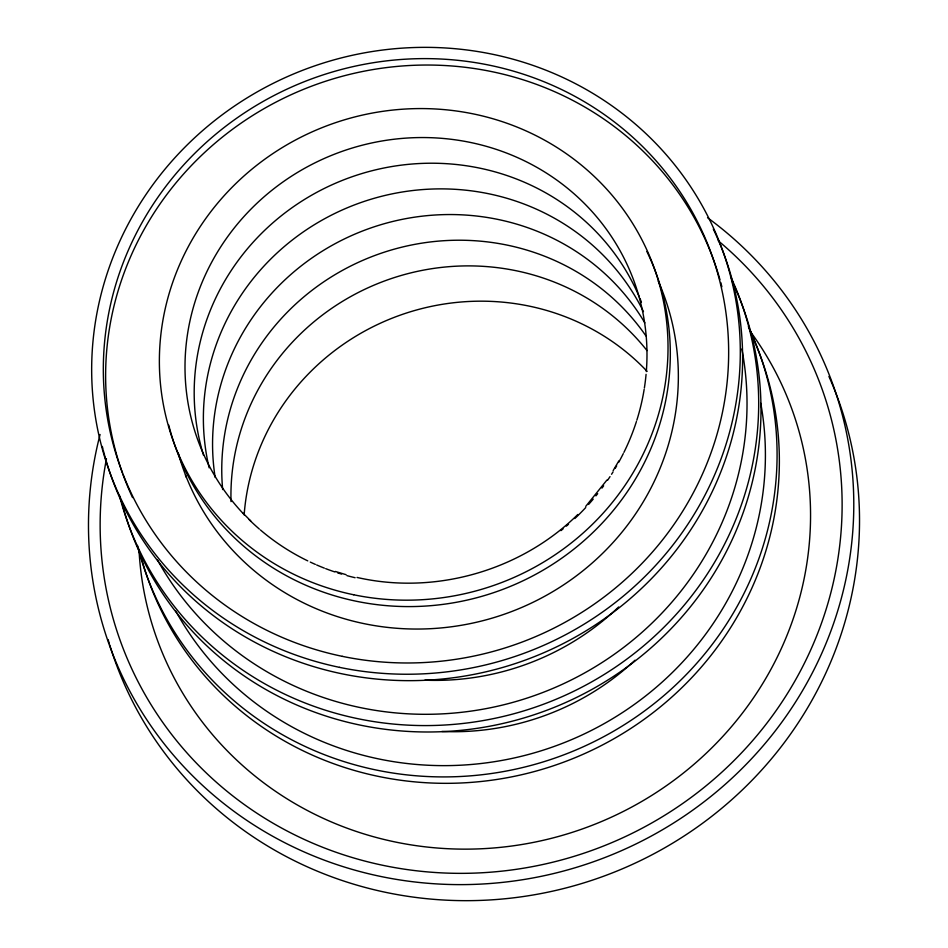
<?xml version="1.0" encoding="UTF-8"?>
<svg xmlns="http://www.w3.org/2000/svg" width="948" height="948" viewBox="0 0 948 948"><rect width="100%" height="100%" fill="white"/><g stroke="black" fill="none" stroke-linecap="round" stroke-linejoin="round"><path stroke-width="1.42" d="M613.131 470.623L618.819 460.953M606.957 480.02L585.734 506.386M577.818 514.491C520.879 570.625 435.061 595.308 357.052 577.439M335.355 571.454L346.115 574.701M242.996 513.141L250.746 520.938M741.834 348.994A314.167 300.599 -19.7 0 1 536.331 694.908A314.167 300.599 -19.7 0 1 157.321 559.628M730.576 276.508A325.899 311.821 -19.7 0 1 539.519 705.691A325.899 311.821 -19.7 0 1 119.412 495.413M731.69 280.407A325.899 311.821 -19.7 0 1 544.543 711.107A325.899 311.821 -19.7 0 1 122.41 504.526M618.641 606.969A255.557 244.525 -19.7 0 1 424.882 680.178M243.446 513.84A232.118 222.093 -19.7 0 1 342.133 151.348A232.118 222.093 -19.7 0 1 646.311 371.604M646.074 374.341A232.118 222.093 -19.7 0 1 644.379 387.981M644.166 389.344A232.118 222.093 -19.7 0 1 636.843 420.201M636.428 421.516A232.118 222.093 -19.7 0 1 623.914 452.386M623.286 453.63A232.118 222.093 -19.7 0 1 618.724 462.269M616.65 465.906A232.118 222.093 -19.7 0 1 615.228 468.312M613.048 471.903A232.118 222.093 -19.7 0 1 611.555 474.273M610.026 476.619A232.118 222.093 -19.7 0 1 607.692 480.115M603.639 485.838A232.118 222.093 -19.7 0 1 601.98 488.101M597.69 493.671A232.118 222.093 -19.7 0 1 595.925 495.863M593.223 499.11A232.118 222.093 -19.7 0 1 588.601 504.419M585.745 507.547A232.118 222.093 -19.7 0 1 574.796 518.556M568.516 524.256A232.118 222.093 -19.7 0 1 566.371 526.116M563.112 528.854A232.118 222.093 -19.7 0 1 560.92 530.643M355.109 577.711A232.118 222.093 -19.7 0 1 346.956 575.626M341.564 574.073A232.118 222.093 -19.7 0 1 337.547 572.817M334.893 571.952A232.118 222.093 -19.7 0 1 325.674 568.646M324.37 568.136A232.118 222.093 -19.7 0 1 316.632 564.949M315.352 564.392A232.118 222.093 -19.7 0 1 310.28 562.081M307.768 560.884A232.118 222.093 -19.7 0 1 260.38 529.932M259.325 529.043A232.118 222.093 -19.7 0 1 249.217 519.717M646.868 251.493A255.557 244.525 -19.7 0 1 499.513 590.604A255.557 244.525 -19.7 0 1 168.732 425.048M244.146 514.977A232.118 222.093 -19.7 0 1 400.044 315.21A232.118 222.093 -19.7 0 1 647.117 371.379M658.268 281.212A255.557 244.525 -19.7 0 1 506.244 613.534A255.557 244.525 -19.7 0 1 178.141 452.67M203.536 455.324A232.118 222.093 -19.7 0 1 349.314 177.738A232.118 222.093 -19.7 0 1 639.379 297.115M639.9 298.371A232.118 222.093 -19.7 0 1 641.429 302.163M209.153 467.838A232.118 222.093 -19.7 0 1 359.174 203.156A232.118 222.093 -19.7 0 1 643.467 311.631M215.172 477.448A232.118 222.093 -19.7 0 1 368.357 228.823A232.118 222.093 -19.7 0 1 644.865 322.901M222.673 489.571A232.118 222.093 -19.7 0 1 376.877 254.739A232.118 222.093 -19.7 0 1 645.955 335.924M231.028 501.599A232.118 222.093 -19.7 0 1 386.073 280.407A232.118 222.093 -19.7 0 1 647.022 350.594M186.353 477.413A255.557 244.525 -19.7 0 1 185.417 474.912M760.758 403.232A314.167 300.599 -19.7 0 1 553.253 746.763A314.167 300.599 -19.7 0 1 175.7 610.962M748.375 326.586A325.899 311.821 -19.7 0 1 557.898 757.025A325.899 311.821 -19.7 0 1 137.448 545.408M751.254 334.265A325.899 311.821 -19.7 0 1 560.197 763.436A325.899 311.821 -19.7 0 1 140.091 553.17M635.006 660.211A255.557 244.525 -19.7 0 1 441.875 731.453M828.931 376.463A384.509 367.907 -19.7 0 1 605.95 875.36A384.509 367.907 -19.7 0 1 109.707 644.913M109.304 643.585A384.509 367.907 -19.7 0 1 108.119 639.592M707.552 217.708A384.509 367.907 -19.7 0 1 802.008 691.53A384.509 367.907 -19.7 0 1 326.859 861.104A384.509 367.907 -19.7 0 1 100.073 434.516M718.229 240.768A372.789 356.685 -19.7 0 1 590.817 850.806A372.789 356.685 -19.7 0 1 106.46 458.785M749.714 330.674A337.618 323.043 -19.7 0 1 584.217 828.279A337.618 323.043 -19.7 0 1 139.06 550.871M713.311 229.072A325.899 311.821 -19.7 0 1 524.801 660.27A325.899 311.821 -19.7 0 1 103.32 450.501M102.988 449.151A325.899 311.821 -19.7 0 1 102.313 446.449M122.47 473.028A314.167 300.599 -19.7 0 1 326.539 80.936A314.167 300.599 -19.7 0 1 719.959 279.66M720.753 282.504A314.167 300.599 -19.7 0 1 721.878 286.794M132.554 497.593A314.167 300.599 -19.7 0 1 122.967 474.415M342.264 656.336A314.167 300.599 -19.7 0 0 715.989 267.585A314.167 300.599 -19.7 0 0 189.719 158.47A314.167 300.599 -19.7 0 0 342.264 656.336M339.514 667.356A325.899 311.821 -19.7 0 0 727.175 264.113A325.899 311.821 -19.7 0 0 181.269 150.922A325.899 311.821 -19.7 0 0 339.514 667.356M353.723 594.775A255.557 244.525 -19.7 0 0 657.722 278.558A255.557 244.525 -19.7 0 0 229.629 189.801A255.557 244.525 -19.7 0 0 353.723 594.775"/></g></svg>
